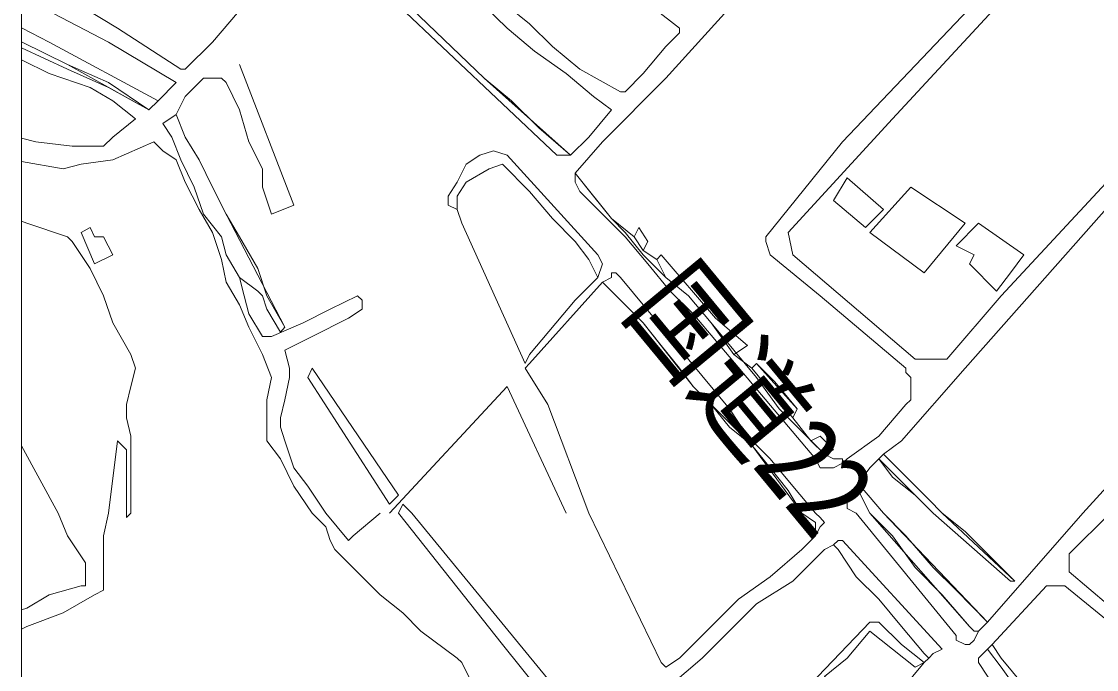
# Model space of a CAD drawing. Units: millimetres, scale not verified. Extents: x -2972500 to 2820000, y -2102500 to 1952012.
# Drawn here: x -2770000 to -2497241, y 1075894 to 1240346 of the extents above; entities that cross this region are included whole.
import ezdxf
from ezdxf.enums import TextEntityAlignment as Align

# ---------------------------------------------------------------- set-up
doc = ezdxf.new("R2010")
doc.units = ezdxf.units.MM
doc.header["$LTSCALE"] = 10000
doc.layers.add('0-1_KyKa-sen', color=5, linetype='Continuous', lineweight=5)
doc.layers.add('F-1_Dn-WaKu・Dn-WaKu', color=3, linetype='Continuous', lineweight=18)
doc.layers.add('0-F_MoZi', color=3, linetype='Continuous')
doc.styles.add('ＭＳ ゴシック', font='')
doc.styles.get('ＭＳ ゴシック').set_extended_font_data('MS Gothic')

msp = doc.modelspace()

# ---------------------------------------------------------------- linework, layer by layer
at = {"layer": '0-1_KyKa-sen'}
for p, q in [((-2769854, 1238625), (-2770000, 1238664)), ((-2770000, 1238664), (-2769854, 1238625)), ((-2770000, 1235188), (-2769854, 1235130)), ((-2769854, 1235130), (-2770000, 1235188)), ((-2758356, 1228230), (-2770000, 1233621)), ((-2758356, 1228230), (-2770000, 1233621)), ((-2770000, 1230589), (-2769854, 1230530)), ((-2770000, 1230589), (-2769854, 1230530)), ((-2766358, 1209832), (-2770000, 1210746)), ((-2766358, 1209832), (-2770000, 1210746)), ((-2770000, 1204834), (-2759459, 1202933)), ((-2768658, 1189134), (-2770000, 1189714)), ((-2448900, 1173036), (-2500691, 1115542)), ((-2676668, 1115542), (-2646771, 1147739)), ((-2646771, 1147739), (-2631777, 1115542)), ((-2770000, 1132636), (-2760655, 1115542)), ((-2770000, 1132636), (-2760655, 1115542)), ((-2768658, 1091440), (-2770000, 1091059)), ((-2768658, 1091440), (-2770000, 1091059)), ((-2770000, 1086161), (-2768658, 1086841))]:
    msp.add_line(p, q, dxfattribs=at)
for points in [[(-2584678, 1152338), (-2589277, 1155834), (-2585782, 1158133), (-2593877, 1165033), (-2607675, 1181131), (-2608779, 1179935), (-2612275, 1182235), (-2611079, 1184535), (-2613379, 1188030), (-2614574, 1185731), (-2620278, 1190330), (-2629477, 1201829), (-2622578, 1209832), (-2606480, 1225931), (-2551285, 1286920)], [(-2726159, 1283425), (-2701965, 1260427), (-2701965, 1258127), (-2721560, 1235130), (-2728459, 1228230), (-2729562, 1228230), (-2745661, 1238625), (-2766358, 1251228), (-2769854, 1246628), (-2747960, 1235130), (-2730759, 1224826), (-2735358, 1220227), (-2762955, 1235130), (-2769854, 1238625)], [(-2517985, 1255827), (-2561680, 1209832), (-2581182, 1185731), (-2581182, 1184535), (-2580078, 1181131), (-2567384, 1170736), (-2545582, 1152338), (-2545582, 1151234), (-2544386, 1150039), (-2544386, 1144335), (-2545582, 1143139), (-2552481, 1135136), (-2560484, 1129341), (-2561680, 1128237), (-2561680, 1129341), (-2563980, 1129341), (-2566279, 1130536), (-2563980, 1131641), (-2567384, 1135136), (-2569683, 1133940), (-2574283, 1139735), (-2573179, 1142035), (-2583482, 1153534), (-2584678, 1152338)], [(-2652567, 1244329), (-2646771, 1238625), (-2639872, 1232830), (-2631777, 1227126), (-2624878, 1221331), (-2620278, 1217927), (-2626073, 1211028), (-2630673, 1206428), (-2638768, 1213328), (-2645668, 1220227), (-2652567, 1225931), (-2681267, 1253528)], [(-2769854, 1238625), (-2762955, 1235130), (-2735358, 1220227), (-2737658, 1217927), (-2747960, 1224826), (-2758356, 1229426), (-2769854, 1235130)], [(-2769854, 1235130), (-2758356, 1229426), (-2737658, 1217927), (-2747960, 1223631), (-2758356, 1228230)], [(-2769854, 1230530), (-2762955, 1227126), (-2752560, 1223631), (-2746857, 1220227), (-2741061, 1215627), (-2746857, 1211028), (-2749157, 1208728), (-2757159, 1208728), (-2766358, 1209832)], [(-2769854, 1230530), (-2762955, 1227126), (-2752560, 1223631), (-2746857, 1220227), (-2741061, 1215627), (-2746857, 1211028), (-2749157, 1208728), (-2757159, 1208728), (-2766358, 1209832)], [(-2737658, 1217927), (-2747960, 1223631), (-2758356, 1228230)], [(-2714660, 1217927), (-2712361, 1209832), (-2708864, 1202933), (-2708864, 1198334), (-2706565, 1191434), (-2700862, 1193734), (-2714660, 1229426)], [(-2692766, 1115542), (-2697366, 1122441), (-2700862, 1127041), (-2703161, 1133940), (-2704265, 1137436), (-2704265, 1139735), (-2703161, 1144335), (-2701965, 1150039), (-2701965, 1152338), (-2703161, 1156938), (-2696262, 1160433), (-2687063, 1165033), (-2683567, 1167332), (-2683567, 1169632), (-2684763, 1170736), (-2691663, 1167332), (-2698562, 1163837), (-2706565, 1160433), (-2708864, 1160433), (-2712361, 1166137), (-2713464, 1170736), (-2714660, 1175336), (-2710061, 1171932), (-2708864, 1170736), (-2707761, 1167332), (-2704265, 1161537), (-2703161, 1162733), (-2707761, 1170736), (-2710061, 1177636), (-2714660, 1185731), (-2718063, 1191434), (-2721560, 1198334), (-2724963, 1205233), (-2728459, 1211028), (-2730759, 1216732), (-2728459, 1221331), (-2723859, 1225931), (-2719260, 1225931), (-2718063, 1224826), (-2714660, 1217927)], [(-2536383, 1115542), (-2539787, 1119038), (-2551285, 1130536), (-2546686, 1133940), (-2530588, 1152338), (-2477693, 1212132)], [(-2759459, 1202933), (-2754860, 1204129), (-2746857, 1205233), (-2736462, 1209832), (-2734162, 1207533), (-2730759, 1205233), (-2728459, 1199529), (-2724963, 1192630), (-2721560, 1186835), (-2719260, 1179935), (-2718063, 1174232), (-2714660, 1168437), (-2712361, 1162733), (-2708864, 1155834), (-2706565, 1150039), (-2707761, 1144335), (-2707761, 1133940), (-2704265, 1129341), (-2700862, 1122441), (-2696262, 1115542)], [(-2742257, 1115542), (-2742257, 1135136), (-2743361, 1139735), (-2743361, 1143139), (-2742257, 1147739), (-2741061, 1152338), (-2742257, 1155834), (-2746857, 1163837), (-2749157, 1170736), (-2752560, 1177636), (-2757159, 1184535), (-2758356, 1185731), (-2768658, 1189134)], [(-2571983, 1115542), (-2575478, 1121337), (-2580078, 1127041), (-2584678, 1132836), (-2590381, 1137436), (-2594981, 1143139), (-2599580, 1147739), (-2603076, 1152338), (-2607675, 1158133), (-2612275, 1163837), (-2616874, 1168437), (-2622578, 1174232), (-2620278, 1175336), (-2620278, 1176531), (-2619174, 1176531), (-2617978, 1175336), (-2590381, 1142035), (-2585782, 1135136), (-2580078, 1129341), (-2574283, 1122441), (-2568579, 1115542)], [(-2626073, 1115542), (-2636468, 1143139), (-2642171, 1152338), (-2641068, 1153534), (-2622578, 1174232), (-2616874, 1168437), (-2612275, 1163837), (-2599580, 1147739), (-2584678, 1132836), (-2571983, 1115542)], [(-2747960, 1115542), (-2745661, 1133940), (-2743361, 1131641), (-2743361, 1115542)], [(-2551285, 1115542), (-2557080, 1122441), (-2558185, 1122441), (-2554781, 1127041), (-2552481, 1129341), (-2543282, 1120142), (-2538682, 1115542)], [(-2538682, 1115542), (-2543282, 1120142), (-2548986, 1124741), (-2552481, 1129341), (-2551285, 1130536), (-2539787, 1119038), (-2536383, 1115542)], [(-2558185, 1115542), (-2560484, 1116738), (-2560484, 1120142), (-2558185, 1122441), (-2554781, 1115542)], [(-2558185, 1115542), (-2560484, 1116738), (-2560484, 1120142), (-2558185, 1122441), (-2554781, 1115542)], [(-2554781, 1115542), (-2558185, 1122441), (-2557080, 1122441), (-2551285, 1115542)], [(-2554781, 1115542), (-2558185, 1122441), (-2557080, 1122441), (-2551285, 1115542)], [(-2670965, 1115542), (-2673265, 1117842), (-2674368, 1115542)], [(-2674368, 1115542), (-2673265, 1117842), (-2670965, 1115542)], [(-2760655, 1115542), (-2758356, 1109838), (-2753756, 1102939), (-2753756, 1097144), (-2754860, 1097144), (-2762955, 1094844), (-2768658, 1091440)], [(-2760655, 1115542), (-2758356, 1109838), (-2753756, 1102939), (-2753756, 1097144), (-2754860, 1097144), (-2762955, 1094844), (-2768658, 1091440)], [(-2768658, 1086841), (-2759459, 1090245), (-2751456, 1094844), (-2749157, 1096040), (-2749157, 1109838), (-2747960, 1115542)], [(-2743361, 1115542), (-2743361, 1114438), (-2742257, 1115542)], [(-2696262, 1115542), (-2692766, 1112138), (-2691663, 1108643), (-2690466, 1106343), (-2678968, 1094844), (-2673265, 1090245), (-2668665, 1085645), (-2659466, 1078746), (-2658270, 1077642), (-2655970, 1073042)], [(-2678968, 1115542), (-2685867, 1109838), (-2687063, 1108643), (-2692766, 1115542)], [(-2670965, 1115542), (-2623773, 1058048), (-2622578, 1055748), (-2624878, 1053449), (-2647967, 1082241), (-2674368, 1115542)], [(-2571983, 1115542), (-2568579, 1113242), (-2568579, 1109838), (-2569683, 1108643), (-2571983, 1106343), (-2580078, 1099444), (-2588081, 1093740), (-2603076, 1078746), (-2606480, 1076446), (-2607675, 1077642), (-2626073, 1115542)], [(-2571983, 1115542), (-2568579, 1113242), (-2568579, 1109838), (-2569683, 1108643), (-2571983, 1106343), (-2580078, 1099444), (-2588081, 1093740), (-2603076, 1078746), (-2606480, 1076446), (-2607675, 1077642), (-2626073, 1115542)], [(-2568579, 1115542), (-2567384, 1114438), (-2566279, 1113242), (-2567384, 1112138), (-2568579, 1109838), (-2568579, 1113242), (-2571983, 1115542)], [(-2568579, 1115542), (-2567384, 1114438), (-2566279, 1113242), (-2567384, 1112138), (-2568579, 1109838), (-2568579, 1113242), (-2571983, 1115542)], [(-2554781, 1115542), (-2548986, 1109838), (-2543282, 1101744), (-2536383, 1094844), (-2529483, 1086841), (-2528288, 1085645), (-2527184, 1085645), (-2528288, 1083346), (-2529483, 1082241), (-2530588, 1082241), (-2532887, 1083346), (-2532887, 1084541), (-2558185, 1115542)], [(-2554781, 1115542), (-2548986, 1109838), (-2543282, 1101744), (-2536383, 1094844), (-2529483, 1086841), (-2528288, 1085645), (-2527184, 1085645), (-2528288, 1083346), (-2529483, 1082241), (-2530588, 1082241), (-2532887, 1083346), (-2532887, 1084541), (-2558185, 1115542)], [(-2551285, 1115542), (-2545582, 1109838), (-2538682, 1101744), (-2532887, 1096040), (-2524884, 1087945), (-2527184, 1085645), (-2528288, 1085645), (-2529483, 1086841), (-2554781, 1115542)], [(-2551285, 1115542), (-2545582, 1109838), (-2538682, 1101744), (-2532887, 1096040), (-2524884, 1087945), (-2527184, 1085645), (-2528288, 1085645), (-2529483, 1086841), (-2554781, 1115542)], [(-2500691, 1115542), (-2524884, 1087945), (-2551285, 1115542)], [(-2500691, 1115542), (-2524884, 1087945), (-2551285, 1115542)], [(-2538682, 1115542), (-2519089, 1098340), (-2517985, 1098340), (-2536383, 1115542)], [(-2536383, 1115542), (-2530588, 1110943), (-2517985, 1098340), (-2519089, 1098340), (-2538682, 1115542)], [(-2536383, 1115542), (-2530588, 1110943), (-2517985, 1098340), (-2519089, 1098340), (-2538682, 1115542)], [(-2448900, 1069547), (-2454695, 1063843), (-2455891, 1061544), (-2459295, 1062648), (-2504186, 1100639), (-2504186, 1105239), (-2493791, 1115542)], [(-2605375, 1071847), (-2597281, 1078746), (-2583482, 1092545), (-2574283, 1098340), (-2566279, 1106343), (-2563980, 1107539), (-2562784, 1106343), (-2558185, 1099444), (-2552481, 1093740), (-2546686, 1086841), (-2540982, 1079942)], [(-2605375, 1071847), (-2597281, 1078746), (-2583482, 1092545), (-2574283, 1098340), (-2566279, 1106343), (-2563980, 1107539), (-2562784, 1106343), (-2558185, 1099444), (-2552481, 1093740), (-2546686, 1086841), (-2540982, 1079942), (-2539787, 1078746), (-2540982, 1077642), (-2546686, 1070743)], [(-2605375, 1071847), (-2597281, 1078746), (-2583482, 1092545), (-2574283, 1098340), (-2566279, 1106343), (-2563980, 1107539), (-2562784, 1106343), (-2558185, 1099444), (-2552481, 1093740), (-2546686, 1086841), (-2540982, 1079942)], [(-2448900, 1009753), (-2474289, 1030451), (-2488088, 1041950), (-2500691, 1055748), (-2515685, 1071847), (-2521388, 1078746), (-2523688, 1082241), (-2509890, 1097144), (-2505290, 1097144), (-2448900, 1051149)], [(-2448900, 1009753), (-2474289, 1030451), (-2488088, 1041950), (-2500691, 1055748), (-2515685, 1071847), (-2521388, 1078746), (-2523688, 1082241), (-2509890, 1097144), (-2505290, 1097144), (-2448900, 1051149)], [(-2566279, 1074147), (-2560484, 1078746), (-2554781, 1085645), (-2548986, 1081046), (-2543282, 1076446), (-2540982, 1077642), (-2546686, 1082241), (-2552481, 1087945), (-2554781, 1087945), (-2581182, 1060348)], [(-2566279, 1074147), (-2560484, 1078746), (-2554781, 1085645), (-2548986, 1081046), (-2543282, 1076446), (-2540982, 1077642)], [(-2448900, 1001750), (-2455891, 1006349), (-2462790, 1010949), (-2467390, 1015548), (-2470794, 1020148), (-2476589, 1024747), (-2482293, 1030451), (-2488088, 1035051), (-2511085, 1058048), (-2516789, 1063843), (-2522584, 1070743), (-2527184, 1077642), (-2527184, 1078746), (-2524884, 1081046), (-2521388, 1076446), (-2515685, 1068443), (-2509890, 1061544), (-2501886, 1054644), (-2494987, 1046549), (-2489192, 1041950), (-2471989, 1024747), (-2465090, 1018952), (-2448900, 1005154)], [(-2448900, 1005154), (-2465090, 1018952), (-2471989, 1024747), (-2489192, 1041950), (-2494987, 1046549), (-2501886, 1054644), (-2509890, 1061544), (-2515685, 1068443), (-2521388, 1076446), (-2524884, 1081046), (-2523688, 1082241), (-2521388, 1078746), (-2515685, 1071847), (-2511085, 1066143), (-2506486, 1060348), (-2500691, 1055748), (-2494987, 1048849), (-2488088, 1041950), (-2482293, 1037350), (-2474289, 1030451), (-2448900, 1009753)], [(-2448900, 1005154), (-2465090, 1018952), (-2471989, 1024747), (-2489192, 1041950), (-2494987, 1046549), (-2501886, 1054644), (-2509890, 1061544), (-2515685, 1068443), (-2521388, 1076446), (-2524884, 1081046), (-2523688, 1082241), (-2521388, 1078746), (-2515685, 1071847), (-2511085, 1066143), (-2506486, 1060348), (-2500691, 1055748), (-2494987, 1048849), (-2488088, 1041950), (-2482293, 1037350), (-2474289, 1030451), (-2448900, 1009753)], [(-2540982, 1079942), (-2539787, 1078746), (-2540982, 1077642), (-2546686, 1070743)], [(-2540982, 1079942), (-2539787, 1078746), (-2540982, 1077642)]]:
    msp.add_lwpolyline(points, dxfattribs=at)
for points in [[(-2506486, 1261623), (-2504186, 1265026), (-2496091, 1265026), (-2461595, 1244329), (-2460491, 1238625), (-2491492, 1202933), (-2521388, 1170736), (-2535187, 1154638), (-2543282, 1154638), (-2574283, 1181131), (-2575478, 1186835), (-2548986, 1215627)], [(-2675564, 1245524), (-2691663, 1262727), (-2681267, 1253528), (-2652567, 1225931), (-2630673, 1206428), (-2634169, 1206428)], [(-2603076, 1238625), (-2603076, 1237429), (-2606480, 1234025), (-2612275, 1227126), (-2616874, 1222527), (-2617978, 1222527), (-2628373, 1228230), (-2635272, 1234025), (-2641068, 1239729), (-2646771, 1244329), (-2646771, 1246628), (-2645668, 1247824), (-2639872, 1254723), (-2634169, 1261623), (-2629477, 1259323)], [(-2703161, 1162733), (-2704265, 1161537), (-2707761, 1167332), (-2708864, 1170736), (-2710061, 1171932), (-2714660, 1175336), (-2718063, 1181131), (-2719260, 1185731), (-2723859, 1191434), (-2726159, 1198334), (-2729562, 1205233), (-2731862, 1211028), (-2734162, 1214432), (-2730759, 1216732), (-2728459, 1211028), (-2724963, 1205233), (-2721560, 1198334), (-2718063, 1191434)], [(-2623773, 1181131), (-2622578, 1178831), (-2623773, 1175336), (-2626073, 1179935), (-2629477, 1184535), (-2635272, 1190330), (-2641068, 1197229), (-2647967, 1204129), (-2651370, 1202933), (-2657166, 1199529), (-2659466, 1196034), (-2659466, 1192630), (-2661766, 1193734), (-2661766, 1196034), (-2659466, 1199529), (-2657166, 1204129), (-2653670, 1206428), (-2650267, 1207533), (-2646771, 1206428)], [(-2658270, 1189134), (-2659466, 1192630), (-2659466, 1196034), (-2657166, 1199529), (-2651370, 1202933), (-2647967, 1204129), (-2641068, 1197229), (-2635272, 1190330), (-2629477, 1184535), (-2626073, 1179935), (-2623773, 1175336), (-2629477, 1169632), (-2641068, 1155834), (-2642171, 1153534)], [(-2599580, 1166137), (-2605375, 1171932), (-2611079, 1178831), (-2616874, 1185731), (-2628373, 1197229), (-2629477, 1199529), (-2629477, 1201829), (-2624878, 1196034), (-2620278, 1190330), (-2616874, 1186835), (-2612275, 1181131), (-2606480, 1175336), (-2600776, 1170736), (-2594981, 1163837), (-2589277, 1156938), (-2583482, 1150039), (-2577778, 1142035), (-2566279, 1130536), (-2563980, 1129341), (-2561680, 1129341), (-2561680, 1128237), (-2563980, 1127041), (-2567384, 1127041), (-2568579, 1129341)], [(-2563980, 1194930), (-2560484, 1200633), (-2551285, 1192630), (-2555885, 1188030)], [(-2540982, 1176531), (-2554781, 1186835), (-2544386, 1198334), (-2530588, 1189134)], [(-2754860, 1186835), (-2752560, 1188030), (-2751456, 1185731), (-2749157, 1185731), (-2746857, 1181131), (-2751456, 1178831)], [(-2611079, 1184535), (-2612275, 1182235), (-2614574, 1185731), (-2613379, 1188030)], [(-2515685, 1181131), (-2519089, 1176531), (-2522584, 1171932), (-2529483, 1178831), (-2528288, 1181131), (-2532887, 1183431), (-2527184, 1189134)], [(-2593877, 1165033), (-2585782, 1158133), (-2589277, 1155834), (-2594981, 1163837), (-2600776, 1170736), (-2606480, 1175336), (-2608779, 1179935), (-2607675, 1181131)], [(-2674368, 1120142), (-2676668, 1117842), (-2697366, 1150039), (-2696262, 1152338)], [(-2584678, 1152338), (-2583482, 1153534), (-2578882, 1148934), (-2573179, 1142035), (-2574283, 1139735)], [(-2569683, 1133940), (-2567384, 1135136), (-2563980, 1131641), (-2566279, 1130536)], [(-2536383, 1081046), (-2538682, 1079942), (-2539787, 1078746), (-2540982, 1079942), (-2546686, 1086841), (-2552481, 1093740), (-2558185, 1099444), (-2562784, 1106343), (-2563980, 1107539), (-2562784, 1108643), (-2561680, 1108643)], [(-2554781, 1087945), (-2552481, 1087945), (-2546686, 1082241), (-2540982, 1077642), (-2543282, 1076446), (-2548986, 1081046), (-2554781, 1085645), (-2560484, 1078746), (-2566279, 1074147), (-2560484, 1069547), (-2552481, 1064948), (-2554781, 1063843), (-2561680, 1068443), (-2567384, 1073042), (-2573179, 1067247), (-2577778, 1061544), (-2581182, 1058048), (-2588081, 1052345), (-2593877, 1047745), (-2593877, 1048849), (-2588081, 1054644), (-2581182, 1060348)]]:
    msp.add_lwpolyline(points, close=True, dxfattribs=at)
at = {"layer": 'F-1_Dn-WaKu・Dn-WaKu', "color": 6, "lineweight": 20}
msp.add_line((-2770000, -1950000), (-2770000, 1950000), dxfattribs=at)

# ---------------------------------------------------------------- texts
at = {"layer": '0-F_MoZi', "color": 7, "style": 'ＭＳ ゴシック', "width": 0.85}
msp.add_text('国道22', height=21990, rotation=309.581, dxfattribs=at).set_placement((-2622526, 1162825), align=Align.BOTTOM_LEFT)

doc.saveas('drawing.dxf')
